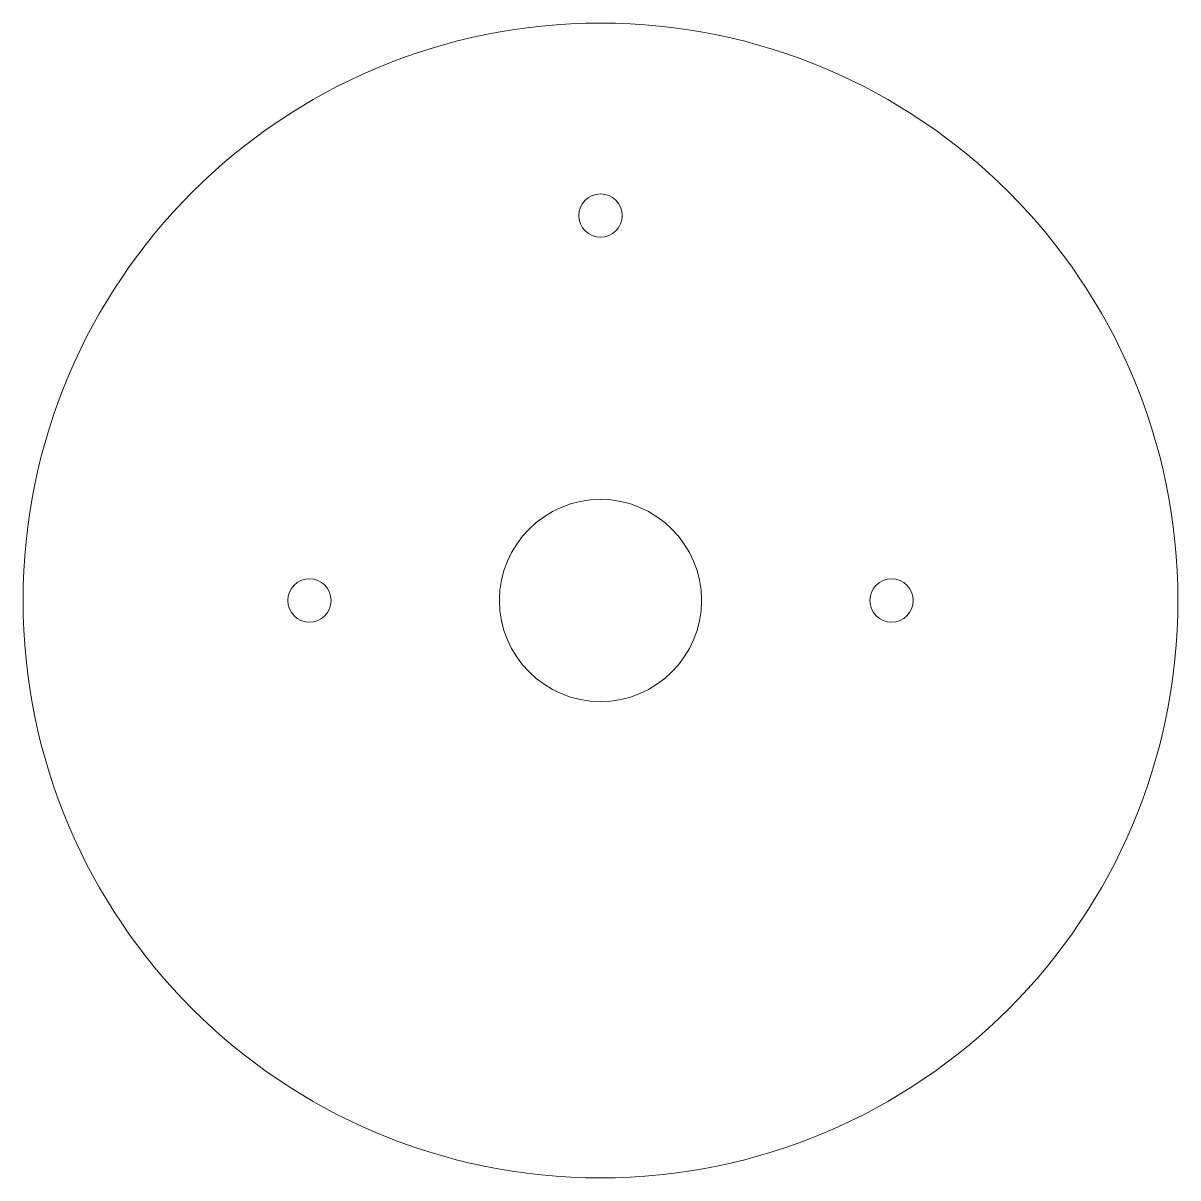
# Model space of a CAD drawing. Header units: millimetres. Extents: x -60 to 60, y -60 to 60.
import ezdxf

# ---------------------------------------------------------------- set-up
doc = ezdxf.new("R2010")
doc.units = ezdxf.units.MM

msp = doc.modelspace()

# ---------------------------------------------------------------- linework, layer by layer
at = {"color": 7, "linetype": 'Continuous', "lineweight": 15}
for centre, radius in [((0, 0), 60), ((0, 40), 2.25), ((0, 0), 10.5), ((-30.25, 0), 2.25), ((30.25, 0), 2.25)]:
    msp.add_circle(centre, radius, dxfattribs=at)

doc.saveas('drawing.dxf')
